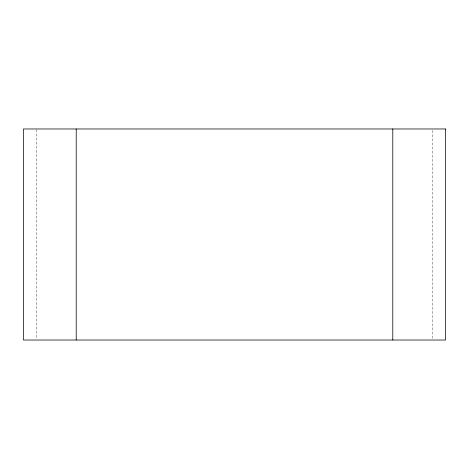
<?xml version="1.0" encoding="UTF-8"?>
<svg xmlns="http://www.w3.org/2000/svg" width="469" height="469" viewBox="0 0 469 469"><rect width="100%" height="100%" fill="white"/><g stroke="black" fill="none" stroke-linecap="round" stroke-linejoin="round"><path stroke-width="0.35" stroke-dasharray="2.35 1.76" d="M432.359 130.441L432.359 339.292M36.641 129.708L36.641 339.292"/><path stroke-width="0.7" d="M392.788 128.975L392.788 340.025M76.213 128.975L76.213 340.025M445.55 128.975L23.45 128.975L23.45 340.025L445.55 340.025L445.55 128.975"/></g></svg>
